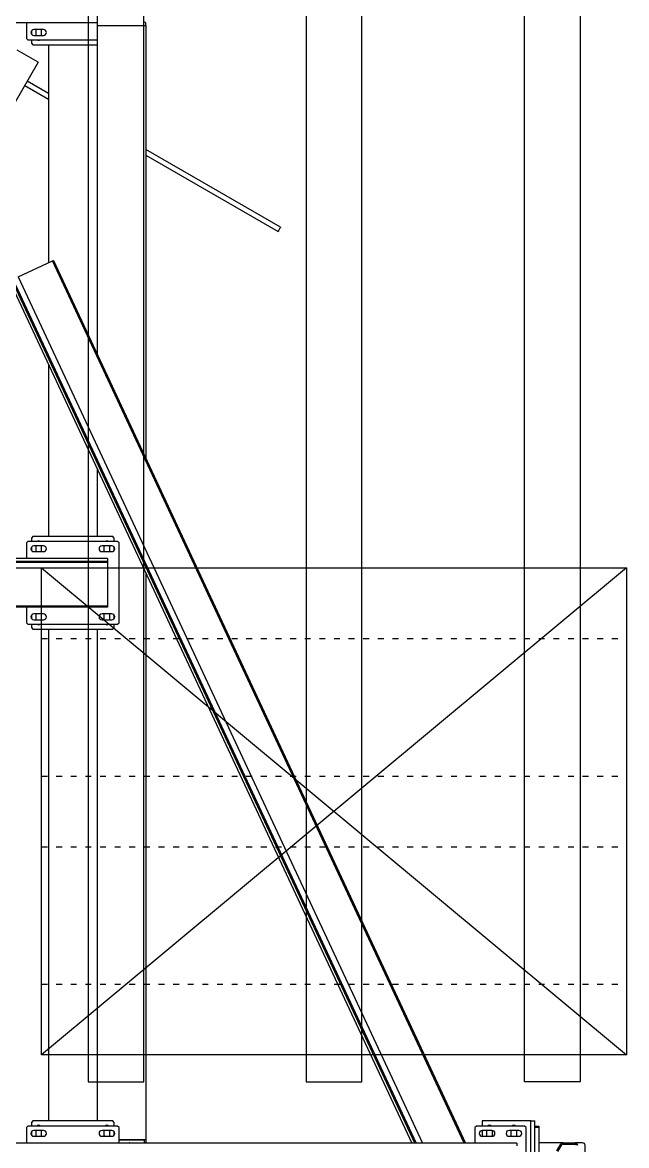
# Model space of a CAD drawing. Header units: millimetres. Extents: x 6622 to 532820, y 3370 to 359312.
# Drawn here: x 459911 to 461150, y 310934 to 313241 of the extents above; entities that cross this region are included whole.
import ezdxf

# ---------------------------------------------------------------- set-up
doc = ezdxf.new("R2010")
doc.units = ezdxf.units.MM
doc.linetypes.add('ACAD_ISO03W100', pattern=[30, 12, -18])

# ---------------------------------------------------------------- blocks, each defined once
blk = doc.blocks.new('A$C6F3A12F4')
at = {"color": 2, "linetype": 'Continuous', "lineweight": 25}
for p, q in [((3685.2, 3610), (3685.2, 3594.5)), ((3780.2, 3615), (3690.2, 3615)), ((3687.7, 3594.5), (3685.2, 3594.5)), ((3685.2, 3570.1), (3685.2, 3594.5)), ((3687.7, 3570.1), (3687.7, 3594.5)), ((3685.2, 3570.1), (3685.2, 3520)), ((3685.2, 3570.1), (3687.7, 3570.1)), ((3689.1, 3567.5), (3687.8, 3565.4)), ((3701.8, 3556.9), (3687.8, 3565.4)), ((3703.1, 3559), (3689.1, 3567.5)), ((3640.2, 3503.9), (3640.2, 3511.9)), ((3900.2, 3511.9), (3640.2, 3511.9)), ((3650.7, 3511.9), (3650.7, 3519.9)), ((3650.7, 3519.9), (3653.7, 3519.9)), ((3653.7, 3519.9), (3653.7, 3511.9)), ((3653.7, 3519.9), (3817.7, 3519.9)), ((3640.2, 3503.9), (3640.2, 3403.9)), ((3900.2, 3503.9), (3640.2, 3503.9)), ((3653.7, 3494), (3650.7, 3491)), ((3650.7, 3491), (3650.7, 3392)), ((3817.7, 3494), (3653.7, 3494)), ((3659.7, 3479), (3659.7, 3459)), ((3671.7, 3474.9), (3659.7, 3474.9)), ((3659.7, 3462.9), (3671.7, 3462.9)), ((3671.7, 3459), (3671.7, 3479)), ((3685.7, 3475), (3691.1, 3475)), ((3685.7, 3475), (3685.7, 225)), ((3659.7, 3424), (3659.7, 3404)), ((3671.6, 3424.9), (3659.8, 3424.9)), ((3671.7, 3404), (3671.7, 3424)), ((3640.2, 3403.9), (3650.7, 3403.9)), ((3650.7, 3392), (3653.7, 3389)), ((3659.7, 3412.9), (3671.7, 3412.9)), ((3659.7, 3403.9), (3671.7, 3403.9)), ((1873.1, 2524.8), (3685.7, 3370)), ((3685.7, 3367.1), (1874.2, 2522.4)), ((3653.7, 3389), (3685.7, 3389)), ((1906.9, 2452.3), (3685.7, 3281.7)), ((1912, 2441.4), (3685.7, 3268.5)), ((3685.7, 3265.6), (1913.1, 2439)), ((1915.3, 2434.1), (3685.7, 3259.7)), ((1805.1, 2990.5), (1645.5, 2714)), ((1657.2, 2714), (1813.9, 2985.4)), ((1390.8, 2714), (1386.1, 2714)), ((1390.8, 2614), (1390.8, 2714)), ((1390.8, 2714), (2278.9, 2714)), ((2515.5, 2714), (3679.2, 2714)), ((3679.2, 2714), (3679.2, 2659)), ((3679.2, 2714), (3685.2, 2714)), ((3679.2, 2659), (3679.2, 2711)), ((3685.2, 2711), (3679.2, 2711)), ((3685.2, 2714), (3685.2, 2711)), ((3685.2, 2659), (3685.2, 2711)), ((2453.2, 2659), (2450.2, 2656)), ((2450.2, 2656), (2450.2, 2472)), ((2617.2, 2659), (2453.2, 2659)), ((2620.2, 2656), (2617.2, 2659)), ((2620.2, 2472), (2620.2, 2656)), ((3653.7, 2659), (3650.7, 2656)), ((3650.7, 2656), (3650.7, 2472)), ((3685.7, 2659), (3653.7, 2659)), ((2443.2, 2649.1), (2440.2, 2646.1)), ((2440.2, 2646.1), (2440.2, 2482.1)), ((2450.2, 2649.1), (2443.2, 2649.1)), ((2459.2, 2644), (2459.2, 2624)), ((2471.2, 2640.1), (2459.2, 2640.1)), ((2468.4, 2649.1), (2462, 2649.1)), ((2471.2, 2624), (2471.2, 2644)), ((2485.2, 2635), (2485.2, 1065)), ((2485.2, 2635), (2490.6, 2635)), ((2490.6, 1065), (2490.6, 2635)), ((2490.6, 2635), (2493.2, 2635)), ((2493.2, 2635), (2493.2, 1065)), ((2493.2, 2635), (2505.2, 2635)), ((2505.2, 2635), (2505.2, 1065)), ((2505.2, 2635), (2582.6, 2635)), ((2582.6, 1065), (2582.6, 2635)), ((2582.6, 2635), (2585.2, 2635)), ((2585.2, 2635), (2585.2, 1065)), ((2599.2, 2644), (2599.2, 2624)), ((2611.2, 2640.1), (2599.2, 2640.1)), ((2608.4, 2649.1), (2602, 2649.1)), ((2611.2, 2624), (2611.2, 2644)), ((2627.2, 2649.1), (2620.2, 2649.1)), ((2630.2, 2646.1), (2627.2, 2649.1)), ((2630.2, 2482.1), (2630.2, 2646.1)), ((3643.2, 2649.1), (3640.2, 2646.1)), ((3640.2, 2646.1), (3640.2, 2482.1)), ((3650.7, 2649.1), (3643.2, 2649.1)), ((3659.7, 2644), (3659.7, 2624)), ((3671.7, 2640.1), (3659.7, 2640.1)), ((3668.9, 2649.1), (3662.5, 2649.1)), ((3670.7, 2628.1), (3670.7, 2630.1)), ((3670.7, 2630.1), (3671.7, 2630.1)), ((3671.7, 2624), (3671.7, 2644)), ((1304.2, 2614), (1390.8, 2614)), ((1385.2, 2614), (1385.2, 1085.9)), ((1390.8, 2614), (1579.4, 2614)), ((1420.2, 2472), (1420.2, 2614)), ((1430.2, 2482.1), (1430.2, 2614)), ((1579.4, 2614.1), (2064.6, 2614.1)), ((2301.3, 2614.1), (2440.2, 2614.1)), ((2459.2, 2628.1), (2471.2, 2628.1)), ((2599.2, 2628.1), (2611.2, 2628.1)), ((2630.2, 2614.1), (3640.2, 2614.1)), ((3659.7, 2628.1), (3671.7, 2628.1)), ((1430.2, 2514.1), (1878.1, 2514.1)), ((1530.1, 2514.1), (1505.1, 2470.8)), ((1513.9, 2465.8), (1541.8, 2514.1)), ((1906.9, 2452.3), (1874.2, 2522.4)), ((2086.8, 2514.1), (2440.2, 2514.1)), ((2630.2, 2514.1), (3640.2, 2514.1)), ((1399.2, 2504), (1399.2, 2484)), ((1411.2, 2500.1), (1399.2, 2500.1)), ((1411.2, 2484), (1411.2, 2504)), ((1466.2, 2493.3), (1441.2, 2450)), ((1466.2, 2493.3), (1552.8, 2443.3)), ((2459.2, 2504), (2459.2, 2484)), ((2471.2, 2500.1), (2459.2, 2500.1)), ((2471.2, 2484), (2471.2, 2504)), ((2599.2, 2504), (2599.2, 2484)), ((2611.2, 2500.1), (2599.2, 2500.1)), ((2611.2, 2484), (2611.2, 2504)), ((3659.7, 2504), (3659.7, 2484)), ((3671.7, 2500.1), (3659.7, 2500.1)), ((3671.7, 2484), (3671.7, 2504)), ((1385.2, 2469), (1417.2, 2469)), ((1399.2, 2488.1), (1411.2, 2488.1)), ((1401.7, 2479.1), (1408.7, 2479.1)), ((1417.2, 2469), (1420.2, 2472)), ((1420.2, 2479.1), (1427.2, 2479.1)), ((1427.2, 2479.1), (1430.2, 2482.1)), ((2440.2, 2482.1), (2443.2, 2479.1)), ((2443.2, 2479.1), (2450.2, 2479.1)), ((2450.2, 2472), (2453.2, 2469)), ((2453.2, 2469), (2485.2, 2469)), ((2459.2, 2488.1), (2471.2, 2488.1)), ((2461.7, 2479.1), (2468.7, 2479.1)), ((2585.2, 2469), (2617.2, 2469)), ((2599.2, 2488.1), (2611.2, 2488.1)), ((2601.7, 2479.1), (2608.7, 2479.1)), ((2617.2, 2469), (2620.2, 2472)), ((2620.2, 2479.1), (2627.2, 2479.1)), ((2627.2, 2479.1), (2630.2, 2482.1)), ((3640.2, 2482.1), (3643.2, 2479.1)), ((3643.2, 2479.1), (3650.7, 2479.1)), ((3650.7, 2472), (3653.7, 2469)), ((3653.7, 2469), (3685.7, 2469)), ((3659.7, 2488.1), (3671.7, 2488.1)), ((3662.2, 2479.1), (3669.2, 2479.1))]:
    blk.add_line(p, q, dxfattribs=at)
at = {"color": 2, "linetype": 'Continuous', "lineweight": 25, "flags": 128}
for points in [[(1805.1, 2990.5), (1805.3, 2990.4), (1805.7, 2990.1), (1806.5, 2989.7), (1807.5, 2989.1), (1808.6, 2988.4), (1809.8, 2987.7), (1811, 2987.1), (1812, 2986.4), (1812.9, 2985.9), (1813.5, 2985.6), (1813.9, 2985.4), (1813.9, 2985.4)], [(1874.2, 2522.4), (1874, 2522.9), (1873.8, 2523.3), (1873.6, 2523.7), (1873.4, 2524.1), (1873.3, 2524.4), (1873.2, 2524.6), (1873.1, 2524.7), (1873.1, 2524.8)]]:
    blk.add_lwpolyline(points, dxfattribs=at)
at = {"color": 2, "linetype": 'Continuous', "lineweight": 25}
for centre, radius, start, end in [((3690.2, 3610), 5, 90, 180), ((3690.7, 3594.5), 5.5, 90, 180), ((3690.7, 3594.5), 3, 90, 180), ((3690.7, 3570.1), 5.5, 180, 238.5704), ((3690.7, 3570.1), 3, 180, 238.5704), ((3665.7, 3479), 6, 0, 180), ((3655.2, 3468.9), 6, 138.5904, 221.4096), ((3665.7, 3459), 6, 180, 0), ((3655.2, 3418.9), 6, 138.5904, 221.4096), ((3665.7, 3424), 6, 0, 180), ((3665.7, 3404), 6, 180, 0), ((1386.3, 2711.6), 2.44, 94.4016, 183.8129), ((3690.2, 2680), 5, 154.1581, 180), ((2455.2, 2634.1), 6, 146.4427, 213.5573), ((2465.2, 2644), 6, 0, 180), ((2605.2, 2644), 6, 0, 180), ((2615.2, 2634.1), 6, 326.4427, 33.5573), ((3655.2, 2634.1), 6, 138.5904, 221.4096), ((3665.7, 2644), 6, 0, 180), ((2465.2, 2624), 6, 180, 0), ((2605.2, 2624), 6, 180, 0), ((3665.7, 2624), 6, 180, 0), ((1405.2, 2504), 6, 0, 180), ((1415.2, 2494.1), 6, 326.4427, 33.5573), ((2455.2, 2494.1), 6, 146.4427, 213.5573), ((2465.2, 2504), 6, 0, 180), ((2605.2, 2504), 6, 0, 180), ((2615.2, 2494.1), 6, 326.4427, 33.5573), ((3655.2, 2494.1), 6, 138.5904, 221.4096), ((3665.7, 2504), 6, 0, 180), ((1405.2, 2484), 6, 180, 0), ((2465.2, 2484), 6, 180, 0), ((2605.2, 2484), 6, 180, 0), ((3665.7, 2484), 6, 180, 0)]:
    blk.add_arc(centre, radius, start, end, dxfattribs=at)
blk = doc.blocks.new('A$C2A5E29B8')
at = {"color": 3}
for p, q in [((95.4, 5126), (95.4, 0)), ((209.6, 0), (209.6, 5126)), ((542.9, 5126), (542.9, 0)), ((657.1, 0), (657.1, 5126)), ((990.4, 0), (990.4, 5126)), ((1104.6, 5126), (1104.6, 0)), ((95.4, 0), (209.6, 0)), ((542.9, 0), (657.1, 0)), ((1104.6, 0), (990.4, 0))]:
    blk.add_line(p, q, dxfattribs=at)
at = {"color": 5}
for p, q in [((0, 1055.1), (1200, 1055.1)), ((0, 55.1), (0, 1055.1)), ((0, 1055.1), (1200, 55.1)), ((1200, 1055.1), (0, 55.1)), ((1200, 1055.1), (1200, 55.1)), ((1200, 55.1), (0, 55.1))]:
    blk.add_line(p, q, dxfattribs=at)
at = {"color": 5, "linetype": 'ACAD_ISO03W100'}
for p, q in [((0, 910), (1200, 910)), ((0, 627.6), (1200, 627.6)), ((0, 482.5), (1200, 482.5)), ((0, 200.2), (1200, 200.2))]:
    blk.add_line(p, q, dxfattribs=at)

msp = doc.modelspace()

# ---------------------------------------------------------------- block references
at = {"color": 3}
msp.add_blockref('A$C2A5E29B8', (459950, 311065.654), dxfattribs=at)
at = {"color": 0, "rotation": 270}
msp.add_blockref('A$C6F3A12F4', (457450, 314625.198), dxfattribs=at)

doc.saveas('drawing.dxf')
